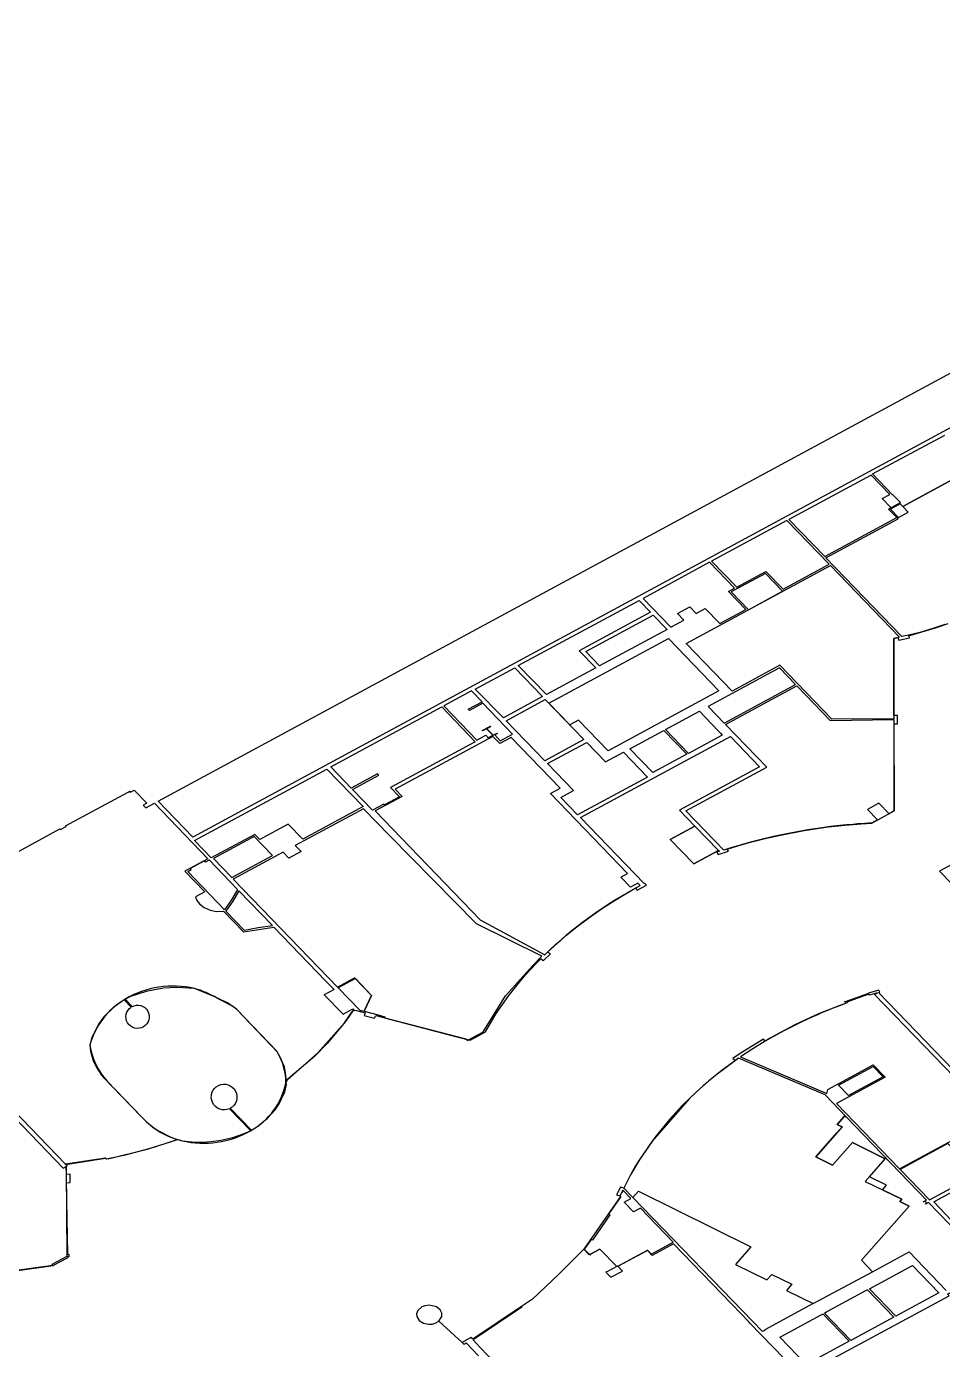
# Model space of a CAD drawing. Extents: x 12.24835 to 12.25126, y 41.7953 to 41.79691.
# Drawn here: x 12.24961 to 12.250157, y 41.796021 to 41.79681 of the extents above; entities that cross this region are included whole.
import ezdxf

# ---------------------------------------------------------------- set-up
doc = ezdxf.new("R2010")
doc.units = 0
doc.layers.add('RM$', color=3, linetype='CONTINUOUS')

msp = doc.modelspace()

# ---------------------------------------------------------------- linework, layer by layer
at = {"layer": 'RM$'}
for points in [[(12.24968896821965, 41.79634781589003), (12.25054421251926, 41.79680995863421), (12.25056254253452, 41.7967909635578), (12.25053992585631, 41.79677874249857), (12.25056109946983, 41.79675680064), (12.25055636126481, 41.79675424032155), (12.25056059402806, 41.79674985397836), (12.25056533223296, 41.7967524142966), (12.25056875479354, 41.79674886755232), (12.25051354837364, 41.79671903639929), (12.25048709358757, 41.79674645103049), (12.24970971254238, 41.79632638229728)], [(12.25006521394257, 41.79651592556512), (12.25008661771164, 41.79649374565331), (12.25012961863832, 41.79651698199166), (12.25012468755931, 41.79652209170653), (12.25012619880344, 41.79652290836766), (12.25012091528398, 41.79652838328992), (12.25012540182093, 41.79653080776881), (12.25011421273234, 41.7965424027557)], [(12.25001914160733, 41.79649102968746), (12.25003410572425, 41.79647552276482), (12.25005150944236, 41.79648492713723), (12.25006175366265, 41.79647431148306), (12.25008924981289, 41.79648916943292), (12.25006404161299, 41.79651529207969)], [(12.24997832717259, 41.79646883054341), (12.24999488305176, 41.79645167411823), (12.25000263633958, 41.79645586373248), (12.24999875629117, 41.79645988452817), (12.25000608444993, 41.79646384441495), (12.25000996447523, 41.79645982364274), (12.25001533775216, 41.79646272717742), (12.25002398768746, 41.79645376344704), (12.2500395105625, 41.7964621356723), (12.25002916740687, 41.7964728542665), (12.25003288361311, 41.79647486238128), (12.25001791950754, 41.796490369307)], [(12.25013124606705, 41.79644564967055), (12.25012781698085, 41.79644497438631), (12.2501277959731, 41.79639703931163), (12.25009086382337, 41.79639679705663), (12.25005988265242, 41.7964289021413), (12.25003144453209, 41.7964135351594), (12.25000398975173, 41.79644198587802), (12.25008995551711, 41.79648843812831)], [(12.25003085018317, 41.7964726513185), (12.25004109417273, 41.79646203571652), (12.25006148114113, 41.7964730529571), (12.25005123759215, 41.79648366796517)], [(12.24990382892993, 41.79642871858946), (12.24997582928219, 41.79646762518886), (12.24998271230598, 41.79646055559848), (12.24994017544386, 41.79643757010322), (12.24995001666131, 41.79642737190884), (12.24992055317643, 41.79641145081163)], [(12.2499440449703, 41.79643710286318), (12.24998429484516, 41.79645885254603), (12.24999254772369, 41.79645030029953), (12.24995226362109, 41.79642858609128)], [(12.24992721710866, 41.79640910282201), (12.2499933558955, 41.79644484201909), (12.25002347913237, 41.79641362600847), (12.24995734038668, 41.79637788684398), (12.24993970867401, 41.79639615468388), (12.24993453309184, 41.79639335796879), (12.24992204286191, 41.7964063012669)], [(12.24987808269184, 41.79641465822449), (12.24990167579777, 41.79642740717606), (12.24991830038909, 41.79641017956085), (12.24989489385336, 41.79639753142782)], [(12.25001711437131, 41.79640429007451), (12.25002668388445, 41.79639437341585), (12.25006923220899, 41.79641736507053), (12.25005966269862, 41.79642728173278)], [(12.2500273880848, 41.79639364366963), (12.25005262974877, 41.79640728340248), (12.25005262974877, 41.79640728340248), (12.25006993640913, 41.79641663532403), (12.25008990770674, 41.79639593951672), (12.25012779639382, 41.79639649827161), (12.25012798857344, 41.7963419977045), (12.25012496358779, 41.79634036310768), (12.25011888236365, 41.79634655600541), (12.25011204378905, 41.79634286067722), (12.25011805591037, 41.79633663043873), (12.25011447969547, 41.79633480404467), (12.25011251950681, 41.79633467948384), (12.25011058593936, 41.79633457158181), (12.2501060824092, 41.796334249772), (12.25010352776489, 41.79633400967006), (12.25009965221753, 41.79633369133081), (12.25009767215588, 41.79633349580116), (12.25009371463989, 41.7963330352615), (12.25008868003752, 41.79633246697896), (12.25008373072364, 41.79633180128084), (12.2500764378887, 41.79633065106093), (12.25007017647031, 41.79632960982622), (12.25006396524466, 41.79632836260299), (12.25005603585221, 41.79632670443553), (12.25004867552885, 41.7963249539527), (12.2500423884397, 41.79632335650831), (12.25003612761772, 41.79632160281691), (12.25003066866473, 41.79631996452859), (12.25002640184399, 41.79631861135684), (12.2500037966071, 41.79634203664934), (12.25005203473699, 41.79636810291149)], [(12.24985934832716, 41.79640468270376), (12.24987907847962, 41.79638423689134), (12.24988441613569, 41.79638712119014), (12.2498861590344, 41.79638531507137), (12.24988656633886, 41.79638553516566), (12.24988625613037, 41.79638585662631), (12.2498886398592, 41.79638714471635), (12.24988490090063, 41.79639101929793), (12.24988251717217, 41.79638973120738), (12.24988227025983, 41.79638998707594), (12.2498871549494, 41.79639262660571), (12.2498874018614, 41.79639237073696), (12.24988501813638, 41.79639108264334), (12.24988875709109, 41.79638720806575), (12.24989114082006, 41.79638849615463), (12.24989138773188, 41.79638824028759), (12.24988973807293, 41.79638734886482), (12.24989309362094, 41.79638387160061), (12.24990037146002, 41.79638780431087), (12.24988259845692, 41.79640622199268), (12.24987466331669, 41.79640193409723), (12.24987395911426, 41.79640266384278), (12.24988217654275, 41.79640710427775), (12.24987588844801, 41.79641362045656)], [(12.24989651641997, 41.79639585000579), (12.24991992291186, 41.79640849811491), (12.24994299287063, 41.79638459131777), (12.24991958638239, 41.79637194321343)], [(12.24987812364038, 41.79638330457497), (12.24982764505488, 41.7963560275333), (12.2498325922052, 41.79635090102061), (12.24983296190879, 41.79635051790704), (12.24982402535664, 41.79634568899095), (12.24982365565544, 41.79634607211155), (12.24981687360355, 41.79634240729966), (12.24980482954695, 41.79635488821495), (12.24982062600787, 41.79636342413544), (12.24981992183891, 41.79636415384581), (12.24980412534446, 41.79635561795985), (12.24979192404036, 41.79636824872369), (12.24985812941258, 41.7964040240411)], [(12.24999161329898, 41.79639051163891), (12.25001184082809, 41.79640144191556), (12.25002299099999, 41.79638988725841), (12.25002443866048, 41.79638833309153), (12.25002545714209, 41.79638727766302), (12.25000526386646, 41.79637636588546)], [(12.24997040882801, 41.79637905344806), (12.24999063673773, 41.79638998393786), (12.25000428729761, 41.79637583819216), (12.24998409358102, 41.79636492618061)], [(12.2499211689209, 41.79637024016179), (12.24994385191752, 41.79638249731479), (12.24994461543568, 41.796382909895), (12.24995590261038, 41.79637121328069), (12.24996658924478, 41.79637698798617), (12.24998083957363, 41.79636222071962), (12.24993922404342, 41.79633973304868), (12.24992920672292, 41.79635011374673), (12.24993672913634, 41.79635417861548)], [(12.24974660312227, 41.79632803955644), (12.24972055601083, 41.79631396446537), (12.24971059874887, 41.79632428287544), (12.24978968968243, 41.79636702125159), (12.24981126627535, 41.7963446620469), (12.24977526890715, 41.79632521016282), (12.24976658614727, 41.79633420785545), (12.24974953970175, 41.7963249964657)], [(12.24973377724516, 41.79630140145806), (12.24979593898464, 41.79623698499071), (12.24980615582639, 41.79624250586809), (12.24981628992977, 41.7962320041633), (12.24981622261233, 41.79623192827345), (12.24981187165385, 41.79622254366937), (12.24982020854427, 41.79622037926296), (12.24982419663688, 41.79621918238821), (12.24982393240409, 41.79621861240508), (12.24983995605031, 41.7962144527961), (12.24985122304587, 41.79621138506202), (12.24986254917504, 41.7962084448874), (12.24987404618635, 41.79620546035166), (12.24988224742718, 41.79620989205193), (12.24988262192663, 41.79620976133802), (12.24989627077537, 41.79623165868604), (12.24991223625256, 41.79624965729654), (12.24991778256281, 41.7962552947875), (12.24987883815473, 41.79627463911376), (12.24982710290206, 41.79632711730804), (12.24981142495203, 41.7963433598627), (12.24977078557326, 41.79632139957518), (12.24977423629516, 41.79631782369125), (12.24976694188822, 41.79631388201207), (12.24976349111168, 41.79631745795223)], [(12.25000911053192, 41.79633292419203), (12.25002319452294, 41.79631832927113), (12.25000856666973, 41.79631042486454), (12.24999448267731, 41.79632501978359)], [(12.24972198185293, 41.79631362467316), (12.24973289699217, 41.79630231363833), (12.24975724727474, 41.79631547181171), (12.24974633213731, 41.79632678284888)], [(12.24971642129629, 41.79631229004271), (12.24971712541603, 41.79631156025732), (12.24971936724835, 41.79631277167478), (12.2497363489553, 41.79629517403451), (12.24973276104394, 41.7962890216734), (12.24972856062029, 41.79628309038069), (12.24970658407062, 41.79630586401453), (12.24970868725085, 41.79630700051267), (12.24970798296414, 41.7963077302163)], [(12.24972933113117, 41.79628229192321), (12.24974032990989, 41.79627089421369), (12.24974871342908, 41.79627239499117), (12.24975718160175, 41.79627358576239), (12.24973718463204, 41.79629430804712), (12.24973355932165, 41.79628819128829)], [(12.25008238552387, 41.79601039435713), (12.25016084219069, 41.7960527897998), (12.25015987124248, 41.79605379597968), (12.25018707890824, 41.79606849809641), (12.25021919575351, 41.79603521582918), (12.25067184593497, 41.79627980835919), (12.25067537320386, 41.7962761530684), (12.25067766019998, 41.79627738886586), (12.25069176927122, 41.79626276770118), (12.25068952230234, 41.79626155353292), (12.25069361239385, 41.79625731498869), (12.25013247538781, 41.79595409721005), (12.25010912468139, 41.79597829522853), (12.25010262801454, 41.79597478463596), (12.25009084718463, 41.79598699293899), (12.25010012806221, 41.79599200803102)], [(12.24980664876683, 41.796241995047), (12.24979643192512, 41.79623647416965), (12.24980920729983, 41.79622323538591), (12.24981187165376, 41.79622254366939), (12.24981622259497, 41.79623192825366), (12.24981628992977, 41.7962320041633)], [(12.24955786458545, 41.79606083517416), (12.24954525985773, 41.79609485739201), (12.24948541298137, 41.7961568748033), (12.24951378368873, 41.79617220561969), (12.24951096386802, 41.79617499263147), (12.24952056347134, 41.79618018001254), (12.24952329761866, 41.79617734670489), (12.24952446538331, 41.79617797773503), (12.24952168850384, 41.7961807879513), (12.24953127835924, 41.79618597006307), (12.24953401250635, 41.79618313675515), (12.24956421914955, 41.79619945963894), (12.24963236324241, 41.7961290058679), (12.24963404872895, 41.79612991665989), (12.24963453443515, 41.79607613621069), (12.24962564934536, 41.79607138190148), (12.24962573466934, 41.79607120629353), (12.24962628700115, 41.79607089198291), (12.24961713956163, 41.79606958358812), (12.24956017651162, 41.79606143591818)], [(12.25010847620927, 41.79607406454901), (12.25013691591222, 41.79610634229759), (12.25013139265074, 41.79610906741551), (12.25013251733375, 41.79611034387809), (12.25012098874166, 41.79611603196003), (12.25012343859702, 41.79611881243162), (12.25011326498531, 41.79612383197921), (12.25012273334614, 41.79613457812646), (12.2501032621298, 41.79614418500515), (12.2500913438911, 41.7961306583967), (12.25008130160427, 41.79613561312377), (12.25009392981406, 41.79614994556585), (12.25009710807884, 41.79615356592097), (12.25009410350608, 41.79615504840034), (12.25009844008086, 41.79615997021085), (12.25009957093917, 41.79615941225864), (12.25008677987692, 41.79617266740781), (12.25003524879762, 41.79619452520029), (12.25003330862876, 41.79619323903373), (12.25002536470554, 41.79618721627502), (12.25002238298329, 41.79618496041364), (12.25001735029436, 41.79618083793151), (12.25001190121715, 41.79617607059245), (12.25000600065738, 41.7961705754174), (12.2499836975489, 41.79614499292966), (12.24997630688571, 41.79613436138143), (12.24997076413285, 41.79612496582382), (12.24996686280408, 41.79611704842748), (12.24997219626605, 41.79611150301454), (12.24997542680766, 41.7961151695426), (12.25004261667371, 41.79608201888722), (12.25003338793514, 41.79607154467094), (12.25005208176696, 41.79606232134999), (12.25005496199648, 41.79606559028436), (12.250066985131, 41.79605965820534), (12.25006377384021, 41.7960560135317), (12.25007981119249, 41.79604810087927), (12.25011511941217, 41.79606718030225)], [(12.25011554801317, 41.79618962563493), (12.25012150225011, 41.79618345536393), (12.250100871192, 41.79617230702872), (12.25009491695423, 41.79617847729862)], [(12.25016007739054, 41.7961435432223), (12.25013154572903, 41.79612812566845), (12.25014905182273, 41.79610998438093), (12.2502041270858, 41.79613974518987), (12.25018662099863, 41.79615788648592), (12.25017408601801, 41.79615111300997), (12.25018243628741, 41.79614245975414), (12.25016842766073, 41.79613488996749)], [(12.25015164249122, 41.79610882609238), (12.25020907824104, 41.79614002926487), (12.25020149426842, 41.79614788842473), (12.25022762734866, 41.79616200983792), (12.25024921364558, 41.79613964025873), (12.25018586810874, 41.79610541050687), (12.25018950121292, 41.79610164557321), (12.25017195638922, 41.79609216494117), (12.25016832328461, 41.79609592987428), (12.25016535243906, 41.79609432452877)], [(12.24998346668655, 41.79607790315106), (12.24999620121843, 41.79608478451641), (12.24997664319123, 41.79610504641483), (12.24997258891326, 41.79610285560866), (12.2499669452368, 41.79610870403799), (12.24997099951493, 41.79611089484438), (12.24996620572608, 41.79611586255133), (12.24996587009421, 41.79611525766677), (12.24996592573914, 41.79611524037721), (12.24996536596268, 41.79611423153334), (12.24996531558169, 41.7961142583097), (12.24996432208012, 41.796112467795), (12.24996486527573, 41.7961121162935), (12.24996507852115, 41.79611203295896), (12.24995765261229, 41.79610139221765), (12.24995850559022, 41.79610105887433), (12.24994802959128, 41.79608604758839), (12.24994718448444, 41.79608639221011), (12.249943140418, 41.79608059737748), (12.2499462223084, 41.79607740367646), (12.24994641734168, 41.7960775090665), (12.24994629058843, 41.79607764041834), (12.24994628634208, 41.79607765382535), (12.24994629600821, 41.79607766555245), (12.24994645203799, 41.79607774986621), (12.2499464699543, 41.79607775304381), (12.24994648562566, 41.79607774581053), (12.24994677434474, 41.79607744661672), (12.24994677859108, 41.79607743320969), (12.24994676892496, 41.79607742148259), (12.24994661289519, 41.79607733716883), (12.24994659497887, 41.79607733399124), (12.24994657930752, 41.79607734122455), (12.24994661452156, 41.79607730473292), (12.24994682906323, 41.79607742066442), (12.24994684314546, 41.79607740607126), (12.2499470284302, 41.79607750619307), (12.2499468701843, 41.79607767043068), (12.24994686593794, 41.79607768383772), (12.24994687560406, 41.79607769556484), (12.24995202442813, 41.79608047783251), (12.249952112413, 41.79608038665555), (12.24995212808437, 41.79608037942222), (12.24995214600067, 41.79608038259984), (12.24995251660369, 41.79608058286306), (12.24996249998888, 41.79607023728187), (12.24995654157052, 41.79606701753318), (12.24995636551834, 41.79606719997259), (12.24995597544382, 41.7960669891882), (12.24995903870181, 41.79606381479383), (12.24996592021207, 41.79606753336044), (12.24996310341727, 41.79607045235015), (12.24998092069218, 41.79608008025794), (12.24998317413061, 41.79607774506289)], [(12.24997219626605, 41.79611150301454), (12.24997542680744, 41.7961151695427), (12.25004261667371, 41.79608201888722), (12.25003338793514, 41.79607154467094), (12.25005208176696, 41.79606232134999), (12.25005496199648, 41.79606559028436), (12.250066985131, 41.79605965820534), (12.25006377524129, 41.79605601512188), (12.25007981103264, 41.79604810079291), (12.25005090447513, 41.7960324806055), (12.25005101132436, 41.79603236987939), (12.2500493993832, 41.79603149883706)], [(12.25011323940104, 41.79605698795888), (12.25013893374336, 41.79607087234161), (12.25015466539024, 41.79605456986699), (12.25012898578075, 41.79604069355872)], [(12.25008647328371, 41.79604252441172), (12.25008673269478, 41.79604266434234), (12.25008761164407, 41.79604313953841), (12.25011116446764, 41.79605586672539), (12.25011197146786, 41.79605630280212), (12.2501120835299, 41.79605636336363), (12.2501278152502, 41.79604006081964), (12.25010220500674, 41.79602622187129)], [(12.25005988611461, 41.79602815754999), (12.25006014552557, 41.7960282974807), (12.25006102447445, 41.79602877267693), (12.25008457728735, 41.79604149986909), (12.2500853842872, 41.79604193594602), (12.2500854963492, 41.79604199650754), (12.25010122807233, 41.79602569396727), (12.25007561784048, 41.79601185501328)]]:
    msp.add_lwpolyline(points, close=True, dxfattribs=at)
for points in [[(12.25015831845251, 41.79645316004184), (12.25015049796389, 41.79645061062383), (12.25014330459407, 41.79644852937915), (12.25013658692565, 41.7964467802528), (12.25013269498355, 41.79644599653371), (12.25008732202788, 41.79649301549305), (12.25013032240509, 41.79651625247791), (12.25012468739955, 41.7965220916202), (12.25013175890948, 41.79652591299271), (12.25012718017534, 41.79653065759803), (12.25012708220282, 41.79653060465468), (12.25011510883391, 41.79654301207166), (12.25015833092818, 41.79656624261229)], [(12.25017670494517, 41.79654720203888), (12.25013313612576, 41.79652365904956), (12.25013160819269, 41.79652524241113), (12.25012574654078, 41.79652207498722), (12.25013054368649, 41.79651710381654), (12.25013640533821, 41.7965202712402), (12.25013313612576, 41.79652365904956), (12.25017670494517, 41.79654720203888)], [(12.24965756665093, 41.7961348642264), (12.24965925218493, 41.79613458087347), (12.24968321075917, 41.79614037557949), (12.24970048734812, 41.79614603834998), (12.24970320671543, 41.79614519673309), (12.24970902738861, 41.79614461235565), (12.24971537541765, 41.79614449756235), (12.24972054652853, 41.79614480357437), (12.24972639856484, 41.79614559314384), (12.24973348183301, 41.79614721959899), (12.24973872073156, 41.79614894728968), (12.24974264394624, 41.79615057527464), (12.2497440367174, 41.79615123026513), (12.24974444987377, 41.79615142128333), (12.24974862110934, 41.79615409721228), (12.24975419481062, 41.79615867391614), (12.24975868748736, 41.79616365995591), (12.24976117630276, 41.79616730314219), (12.24976448599536, 41.79617445807163), (12.24976562019424, 41.79617890106759), (12.24976510699198, 41.7961794294244), (12.24976598084987, 41.79618149689473), (12.24978430543075, 41.79619763203165), (12.24980010769162, 41.79621569523769), (12.24980460785601, 41.79622191835917), (12.24980552290196, 41.79622326311235), (12.24980562363019, 41.79622338660875), (12.24980610294338, 41.79622288990906), (12.24980659531518, 41.79622315597213), (12.24981256600643, 41.79622160603044), (12.24981184187092, 41.79622004397947), (12.24981810343167, 41.79621841853006), (12.24981882756734, 41.79621998058098), (12.24987246926303, 41.79620605562258), (12.24987345319938, 41.79620503599314), (12.2498744085037, 41.7962055522105), (12.24987513465494, 41.79620536370719), (12.24988064195516, 41.7962083396842), (12.24988418518904, 41.79621025433941), (12.24989067067249, 41.79622116149606), (12.24989813511793, 41.79623185055631), (12.24990452291073, 41.79623993285312), (12.24990840455343, 41.79624445268998), (12.2499142043002, 41.79625080036088), (12.24991719956419, 41.79625386923418), (12.24991891432543, 41.7962528873603), (12.24992294188566, 41.79625682608469), (12.24992123906045, 41.79625782489555), (12.24992516250586, 41.79626144956901), (12.24993277277209, 41.79626811333625), (12.24993979215652, 41.79627374901864), (12.24994727129241, 41.79627930809342), (12.24995401329431, 41.79628395780237), (12.24996162464124, 41.79628883260591), (12.24996722022687, 41.79629222437592), (12.24997149032832, 41.79629466970324), (12.24997379332752, 41.79629591416922), (12.24997482269672, 41.79629484745776), (12.24998019584965, 41.79629775093472), (12.24997913765716, 41.79629884751521), (12.24997884946064, 41.79629869178318), (12.24994084053369, 41.79633804834391), (12.2500303721606, 41.79638642826751), (12.25004779707776, 41.79636837122629), (12.24999988705994, 41.79634248226242), (12.25000911053192, 41.79633292419203), (12.24999448267731, 41.79632501978359), (12.25000856666973, 41.79631042486454), (12.25002319452294, 41.79631832927113), (12.25002367768212, 41.79631782858407), (12.25002231981771, 41.79631738525347), (12.25002306977867, 41.7963161226663), (12.25002918482108, 41.79631803820575), (12.25002848169583, 41.7963192790224), (12.25003726902782, 41.79632193240568), (12.2500423884397, 41.79632335650831), (12.25005185089657, 41.79632576076046), (12.25006022080796, 41.79632764811045), (12.25007428394719, 41.79633033155957), (12.25008868003752, 41.79633246697896), (12.25009874924236, 41.79633360354379), (12.2501083062875, 41.79633441579611), (12.25011469776187, 41.79633481581162), (12.25012798857344, 41.7963419977045), (12.25012795976668, 41.79635928569839), (12.25012793275873, 41.79639401856336), (12.25013002761958, 41.79639401947539), (12.25013002376317, 41.79639897900897), (12.25012785471681, 41.79639897806461), (12.25012781698085, 41.79644497438631), (12.2501302134148, 41.79644542004218), (12.25013080830201, 41.79644385916027), (12.25013718181272, 41.79644521937085), (12.25013670259814, 41.79644647674797), (12.25014195646452, 41.79644813932721), (12.25015276417308, 41.79645126630192), (12.25016016354817, 41.79645378912991)], [(12.25032309289682, 41.79639687512636), (12.25015515688008, 41.7963061286198), (12.25018344581312, 41.796276813312)], [(12.2495930505775, 41.79631109620665), (12.24963038731484, 41.79633127193901), (12.24963073095785, 41.79633091583293), (12.24963405252735, 41.79633271071535), (12.24963370888435, 41.79633306682142), (12.24967114377792, 41.79635329556805), (12.24967205658294, 41.79635378882149), (12.24967252086917, 41.79635330769649), (12.24967466063305, 41.79635440822218), (12.24968219140472, 41.79634660432205), (12.24968008699512, 41.79634546716008), (12.2496816412033, 41.79634385658313), (12.24968672126788, 41.79634660170264), (12.2497186630005, 41.79631350139488), (12.24970490467985, 41.79630606679469), (12.24971673484689, 41.79629380755568), (12.2497111677642, 41.79629079926565), (12.24971208771656, 41.79628855979047), (12.24971363349, 41.79628652235165), (12.24971643311494, 41.79628434551663), (12.24971993095344, 41.79628283673096), (12.24972385136745, 41.79628211489056), (12.24972788541906, 41.79628223687816), (12.24973983974994, 41.79626986463101), (12.24975800472908, 41.79627277074528), (12.24978910228412, 41.79624050724089), (12.24979387754235, 41.79623555876884), (12.24978802898707, 41.79623239834108), (12.24979929690629, 41.79622072207422), (12.249805144317, 41.79622388330845), (12.24980558841523, 41.7962234231011), (12.24980560673354, 41.79622340929733), (12.24980067983043, 41.7962164576216), (12.24978988105234, 41.79620332765265), (12.24978253946784, 41.79619572166676), (12.24976637090875, 41.79618192141886), (12.24976520656211, 41.79618096430195), (12.24976529531074, 41.79618155015091), (12.24976523589043, 41.79618411639135), (12.24976430544643, 41.79618942962355), (12.2497601784215, 41.79619818018418), (12.24973598777058, 41.79622359212945), (12.24973323154054, 41.79622558981304), (12.24972562388538, 41.79622960166343), (12.24972408378115, 41.79623036707554), (12.24972269358964, 41.79623115553193), (12.24971067515356, 41.79623604134983), (12.24970000830495, 41.7962366662585), (12.24969212786979, 41.7962363127935), (12.24968179558689, 41.79623440379377), (12.24967251345361, 41.79623123079888), (12.24966874032914, 41.79622941524676), (12.24966258289841, 41.79622503050379), (12.24965647537168, 41.79621917539992), (12.24965329653134, 41.79621489748515), (12.24964922352275, 41.7962062714699), (12.2496481953141, 41.79620224093055), (12.24964860238525, 41.79619879049756), (12.2496502574138, 41.79619299834057), (12.2496519227368, 41.79618944377448), (12.2496551998437, 41.79618447802851), (12.24965634114042, 41.79618309218532), (12.24967866885214, 41.79615986633038), (12.2496817570557, 41.79615676753285), (12.24968224598823, 41.79615632647704), (12.24968701561859, 41.79615262448351), (12.2496895570271, 41.79615100979059), (12.24969610633142, 41.79614769903555), (12.2497003444889, 41.79614608640234), (12.24970053138707, 41.7961460472275), (12.24969618818865, 41.79614446202164), (12.24968339828086, 41.79614042968676), (12.24966841781058, 41.79613654162288), (12.24965816466738, 41.7961343685662), (12.24965761695559, 41.79613485576976), (12.2496337516463, 41.79613123942308), (12.2495865538499, 41.7961800825046)], [(12.25017440462581, 41.79617596103915), (12.25011879157011, 41.79623359189228), (12.25011872872388, 41.79623371014576), (12.25011949026112, 41.79623393677827), (12.25011882230107, 41.79623519363344), (12.25011266382141, 41.79623336087757), (12.25011275546855, 41.79623318843137), (12.25009879047157, 41.79622822794531), (12.2500984216706, 41.79622829873809), (12.25009940256043, 41.7962272822603), (12.25009596813909, 41.79622602442525), (12.2500921025463, 41.7962245436736), (12.25008834991977, 41.79622304634798), (12.25008435251139, 41.79622138626263), (12.25008223846727, 41.7962204805248), (12.25007845470338, 41.79621881019769), (12.25007594226263, 41.79621766542846), (12.25007179674538, 41.79621571254886), (12.25006771963831, 41.79621370125675), (12.25006214919827, 41.79621084410793), (12.25005610941344, 41.79620755107393), (12.25005117414047, 41.79620471632527), (12.25005010328673, 41.79620582602997), (12.25003677082863, 41.79619774664082), (12.25003670702806, 41.79619779847029), (12.25003183235254, 41.7961944383121), (12.25003330190931, 41.79619324449237), (12.25003195899892, 41.79619221612711), (12.25002547710171, 41.79618729627892), (12.25002238298329, 41.79618496041364), (12.25001735029436, 41.79618083793151), (12.25001643664511, 41.79618006379934), (12.25001404196174, 41.79617799516616), (12.25000976047267, 41.79617414601869), (12.25000185240199, 41.79616647037003), (12.24999399354419, 41.79615798195972), (12.2499852823093, 41.79614729696178), (12.24997630688571, 41.79613436138143), (12.24997382309959, 41.79613031421151), (12.24997076413285, 41.79612496582382), (12.24996686280408, 41.79611704842748), (12.24996486037786, 41.79611767060564), (12.24996231886225, 41.79611309021914), (12.24996432208012, 41.796112467795), (12.24996486527573, 41.7961121162935), (12.24994285838118, 41.79608058213916), (12.2499353662206, 41.79607301325769), (12.24992787406177, 41.79606544437578), (12.24991220985478, 41.79605083897166), (12.24990564288501, 41.7960463665089), (12.24987664624137, 41.79602691713209), (12.24987556396752, 41.79602799506247), (12.24987026302947, 41.79602501285229), (12.24985642592805, 41.79603775432479), (12.24985817202125, 41.7960404884033), (12.24985816162999, 41.79604252208728), (12.24985719453421, 41.79604442266646), (12.24985501874094, 41.79604615428589), (12.24985074024106, 41.7960471635819), (12.24984806386453, 41.79604681025963), (12.24984632171269, 41.79604612515018), (12.24984395232224, 41.79604408792436), (12.24984314438091, 41.79604202929897), (12.24984323718268, 41.7960404456712), (12.2498447273837, 41.79603797655494), (12.24984729257229, 41.79603640711861), (12.24985050675125, 41.79603580478827), (12.24985246390265, 41.79603595970514), (12.24985430312675, 41.79603648382143), (12.24985632398556, 41.79603767013445), (12.24987026393826, 41.79602501729815), (12.24987134920069, 41.79602393563658), (12.24987182478897, 41.79602419263068), (12.24987265037295, 41.79602466668622), (12.24988011204682, 41.79601693430894)], [(12.25018545635772, 41.79607017952311), (12.25014850811058, 41.79610846845061), (12.25014670075602, 41.79610749181644), (12.25014663021027, 41.7961075649219), (12.25014757539585, 41.79610807566872), (12.25014637611787, 41.79610931846191), (12.25014543093227, 41.7961088077151), (12.25014536038651, 41.79610888082057), (12.25014731427061, 41.79610993663445), (12.25009957093917, 41.79615941225865), (12.25009844008086, 41.79615997021085), (12.25009410350608, 41.79615504840034), (12.25009710807884, 41.79615356592097), (12.25008130160427, 41.79613561312377), (12.2500913438911, 41.7961306583967), (12.25010326210449, 41.79614418501763), (12.25012273334614, 41.79613457812646), (12.25011081513023, 41.79612105150741), (12.25013251733373, 41.79611034387805), (12.25013139265074, 41.79610906741551), (12.25013691591222, 41.79610634229759), (12.25010847620927, 41.79607406454901), (12.25011511941217, 41.79606718030225), (12.25013692358198, 41.79607896256136), (12.25015912793345, 41.79605595251917)], [(12.24956017651162, 41.79606143591818), (12.2496262870011, 41.79607089198291), (12.24962959736076, 41.79607268082064), (12.24963521004336, 41.79607571376716), (12.2496351992926, 41.79607629033738), (12.24963606649927, 41.79607675895306), (12.24963517329595, 41.79607768455472), (12.24963437929811, 41.79612026709889), (12.24963650770182, 41.79612028932211), (12.24963641523493, 41.79612524837287), (12.24963424640906, 41.79612522572758), (12.24963419786849, 41.79612999725092), (12.24963461018571, 41.79613022005614), (12.24963418527625, 41.79613066572442), (12.24963418404772, 41.79613072475779), (12.24963371788346, 41.79613120783033), (12.24965756665093, 41.7961348642264), (12.24963371788346, 41.79613120783033), (12.24965756665093, 41.7961348642264), (12.24965746163721, 41.79613497304916)], [(12.25007631512027, 41.79600099508913), (12.25004201861805, 41.7960365360835), (12.25004129645634, 41.79603725612262), (12.25003673703983, 41.79604200912706), (12.24999641779213, 41.79608379123765), (12.24998368330115, 41.79607690991362), (12.2499808665051, 41.79607982890544), (12.24996343930496, 41.79607041178207), (12.24996310341766, 41.79607045235035), (12.24996249997064, 41.79607023727077), (12.24995251660369, 41.79608058286306), (12.24995214600067, 41.79608038259984), (12.24995212808437, 41.79608037942222), (12.249952112413, 41.79608038665555), (12.24995202442813, 41.79608047783251), (12.24994687560406, 41.79607769556484), (12.24994686593794, 41.79607768383772), (12.2499468701843, 41.79607767043068), (12.24994693704972, 41.79607760113941), (12.24994695272107, 41.7960775939061), (12.24994697004997, 41.79607759677614), (12.24994695096849, 41.79607758646509), (12.2499470284319, 41.79607750619397), (12.2499468236439, 41.79607739552994), (12.24994699969152, 41.79607721309369), (12.24994693630528, 41.79607717884167), (12.24994675589542, 41.79607708135368), (12.24994650942665, 41.79607733676434), (12.2499461680922, 41.79607715231758), (12.24994285838118, 41.79608058213916), (12.24992787406177, 41.79606544437578), (12.24991220985478, 41.79605083897166), (12.24990564288501, 41.7960463665089), (12.24990600673737, 41.79604606633245), (12.24987690209885, 41.7960265483613), (12.2498788259724, 41.79602434198397), (12.24988064171116, 41.79602233961523), (12.24992236942863, 41.79597909806274)]]:
    msp.add_lwpolyline(points, dxfattribs=at)
msp.add_lwpolyline([(12.24997654877555, 41.79629744856788), (12.24997506876244, 41.79629898227113), (12.2499706725446, 41.79629660669777), (12.24996502885, 41.79630245512632), (12.24996902174959, 41.79630461275974), (12.24992293406206, 41.79635237230188), (12.24992878511273, 41.79635553402073), (12.24989954723467, 41.79638583247242), (12.24989272090293, 41.79638214374207), (12.24988863653357, 41.79638637626427), (12.24983039699038, 41.79635490545196), (12.249834481442, 41.79635067284829), (12.24981850902538, 41.79634204184808), (12.249881122452, 41.79627715721942), (12.24991957799386, 41.79625622265542, -0.073679040177965), (12.24997653562325, 41.7962974621973, -0.9964126961479166)], format="xyb", close=True, dxfattribs=at)
for points in [[(12.24976516512789, 41.79617952663307, 0.1427962528869439), (12.24975977618728, 41.79619875677201), (12.24973598777058, 41.79622359212945, 0.0802315061511118), (12.2497240825469, 41.79623036780063, 0.0756770460188854), (12.24971066695215, 41.79623604250414, 0.1958029260073941), (12.24966928394426, 41.79622973686647, 0.0004061715134467), (12.24966921228225, 41.79622969493552), (12.24967342834023, 41.79622532595979, -50.48796799583076), (12.24967295470065, 41.79622504801869), (12.24966874032914, 41.79622941524676, 0.1925425453796116), (12.24964825344984, 41.79620233813923, 0.1518801224789751), (12.24965851573448, 41.79618092164174), (12.24967933712592, 41.79615933085489, 0.1518801224465676), (12.24970326485119, 41.79614529394178, 0.1927363702473132), (12.24974409485325, 41.79615132747382), (12.24973148614822, 41.79616439353732, -54.64239217446378), (12.24973198663277, 41.79616464365929), (12.24974459804478, 41.7961515747905, 0.0002468545851042), (12.24974464407464, 41.79615159770452, 0.2126512915498596), (12.24976516512789, 41.79617952663307)], [(12.25005117414047, 41.79620471632527), (12.2500436504352, 41.7962001108729), (12.25003636566081, 41.79619529529018), (12.25008776746403, 41.79617349233207), (12.25008840423311, 41.79617585747386), (12.25011559002073, 41.79619054776831), (12.25012268526515, 41.79618319509128), (12.25009358084365, 41.79616746803151), (12.2501311820536, 41.79612850253938), (12.25018740476357, 41.79615888339447), (12.25011632430492, 41.79623254290685), (12.25011818487977, 41.79623354829846), (12.25011333178155, 41.79623210402246), (12.25011301708718, 41.79623269616141), (12.25009985999355, 41.79622802264955), (12.25010025782482, 41.7962276103847), (12.25009940256049, 41.79622728226033, 0.0540045027836262), (12.25005117414044, 41.7962047163251)]]:
    msp.add_lwpolyline(points, format="xyb", dxfattribs=at)

doc.saveas('drawing.dxf')
